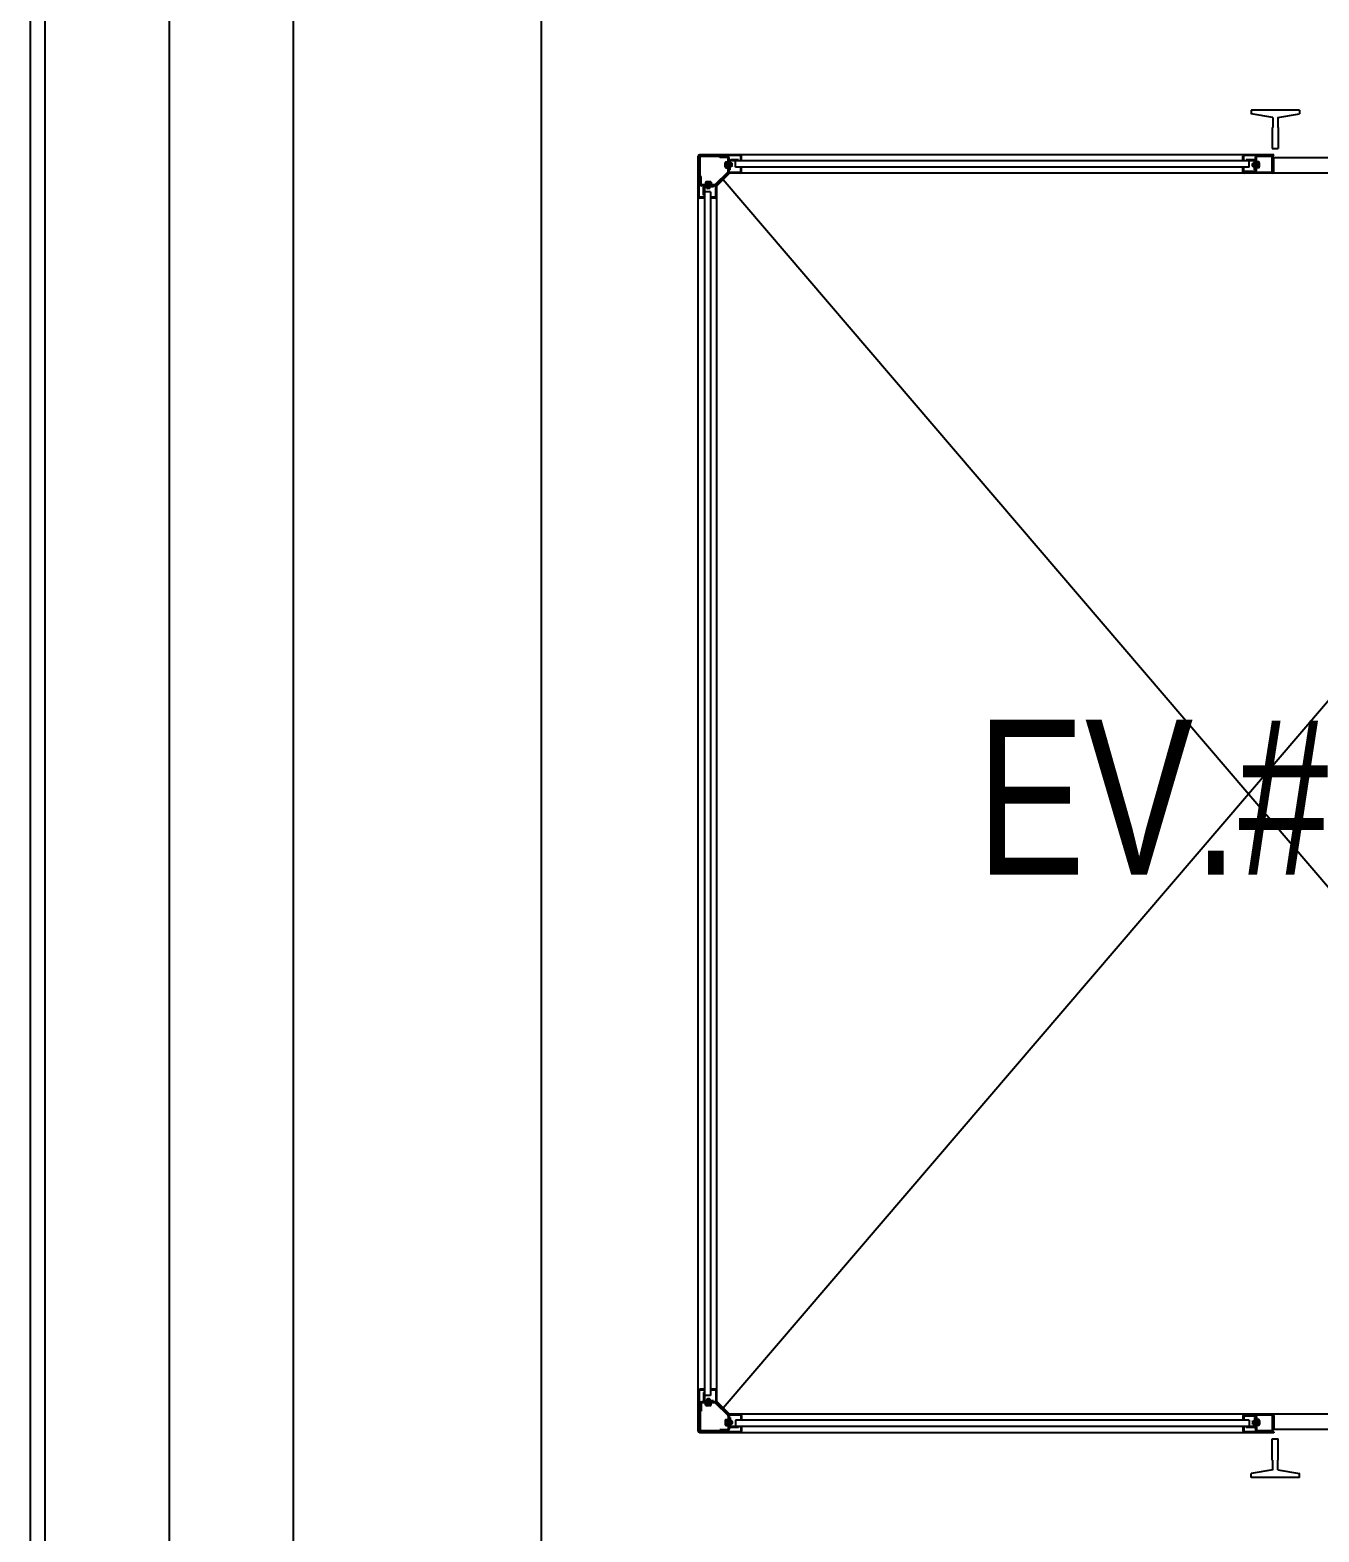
# Model space of a CAD drawing. Header units: millimetres. Extents: x 11414 to 120121, y 3637 to 81420.
# Drawn here: x 49743 to 51820, y 38012 to 40433 of the extents above; entities that cross this region are included whole.
import ezdxf
from ezdxf.enums import TextEntityAlignment as Align

# ---------------------------------------------------------------- set-up
doc = ezdxf.new("R2010")
doc.units = ezdxf.units.MM
doc.header["$LTSCALE"] = 100
doc.layers.get('0').update_dxf_attribs({"color": 251})
for name, color, linetype in [('7', 7, 'Continuous'), ('ARC-7$0$A-ELEV-FIXT', 5, 'Continuous'), ('ARC-7$0$ARCH', 9, 'Continuous')]:
    doc.layers.add(name, color=color, linetype=linetype)
doc.styles.add('ARC-7$0$돋움', font='')
doc.styles.add('ARC-7$0$울릉도l', font='')
doc.styles.add('GHD', font='HYWULM.TTF')
doc.styles.get('ARC-7$0$돋움').set_extended_font_data('DotumChe')
doc.styles.get('ARC-7$0$울릉도l').set_extended_font_data('Dotum')

# ---------------------------------------------------------------- blocks, each defined once
blk = doc.blocks.new('ARC-7')
at = {"layer": 'ARC-7$0$A-ELEV-FIXT', "color": 251}
for p, q in [((632726.8, -457481.5), (632726.8, -457487.5)), ((632804.8, -457481.5), (632726.8, -457481.5)), ((632761.8, -457493.5), (632726.8, -457487.5)), ((632761.8, -457493.5), (632761.8, -457509.5)), ((632769.8, -457493.5), (632804.8, -457487.5)), ((632769.8, -457493.5), (632769.8, -457509.5)), ((632804.8, -457481.5), (632804.8, -457487.5)), ((632760.8, -457509.5), (632760.8, -457543.5)), ((632761.8, -457509.5), (632760.8, -457509.5)), ((632770.8, -457509.5), (632769.8, -457509.5)), ((632770.8, -457509.5), (632770.8, -457543.5)), ((632760.8, -457543.5), (632770.8, -457543.5)), ((631835.8, -459611), (631835.8, -457556)), ((631837.3, -457621), (631837.3, -457556)), ((632763.8, -457553.5), (631838.3, -457553.5)), ((631903.3, -457555), (631838.3, -457555)), ((631838.9, -457600.9), (631838.9, -457557.6)), ((631883.2, -457556.6), (631839.9, -457556.6)), ((631870.8, -457558.2), (631870.8, -457556.6)), ((631883.2, -457558.2), (631870.8, -457558.2)), ((631879.3, -457556.6), (631879.3, -457555)), ((631879.4, -457573.3), (631879.4, -457566.4)), ((631880.2, -457565.2), (631882.9, -457565.2)), ((631882.9, -457567.5), (631880.2, -457567.5)), ((631882.9, -457572.2), (631880.2, -457572.2)), ((631880.2, -457574.5), (631882.9, -457574.5)), ((631884.2, -457564.9), (631882.9, -457564.9)), ((631882.9, -457574.9), (631882.9, -457564.9)), ((631884.2, -457569.9), (631882.9, -457568.6)), ((631884.2, -457571.1), (631882.9, -457569.9)), ((631884.2, -457574.9), (631882.9, -457574.9)), ((631884.2, -457580.3), (631884.2, -457559.2)), ((631885.8, -457580.3), (631885.8, -457559.2)), ((631887.4, -457577.9), (631887.4, -457564.5)), ((631889.7, -457567.4), (631887.4, -457567.4)), ((631890.5, -457568.2), (631887.4, -457568.2)), ((631890.5, -457571.6), (631887.4, -457571.6)), ((631889.7, -457572.4), (631887.4, -457572.4)), ((631900.8, -457561.9), (631888.4, -457561.9)), ((632731.2, -457563.5), (631888.4, -457563.5)), ((631889.7, -457567.4), (631890.5, -457568.2)), ((631889.7, -457572.4), (631889.7, -457567.4)), ((631890.5, -457571.6), (631889.7, -457572.4)), ((631890.5, -457571.6), (631890.5, -457568.2)), ((631895.8, -457573.5), (631895.8, -457563.5)), ((632723.8, -457573.5), (631895.8, -457573.5)), ((631900.8, -457563.5), (631900.8, -457561.9)), ((631904.3, -457563.5), (631904.3, -457556)), ((631904.3, -457581), (631904.3, -457573.5)), ((631905.8, -457563.5), (631905.8, -457556)), ((631905.8, -457581), (631905.8, -457573.5)), ((632713.8, -457563.5), (632713.8, -457556)), ((632713.8, -457581), (632713.8, -457573.5)), ((632715.3, -457563.5), (632715.3, -457556)), ((632715.3, -457581), (632715.3, -457573.5)), ((632763.8, -457555), (632716.3, -457555)), ((632731.2, -457561.9), (632718.8, -457561.9)), ((632718.8, -457563.5), (632718.8, -457561.9)), ((632723.8, -457573.5), (632723.8, -457563.5)), ((632729.9, -457567.4), (632729.1, -457568.2)), ((632729.1, -457571.6), (632729.1, -457568.2)), ((632729.1, -457568.2), (632732.2, -457568.2)), ((632729.1, -457571.6), (632732.2, -457571.6)), ((632729.1, -457571.6), (632729.9, -457572.4)), ((632729.9, -457572.4), (632729.9, -457567.4)), ((632729.9, -457567.4), (632732.2, -457567.4)), ((632729.9, -457572.4), (632732.2, -457572.4)), ((632732.2, -457577.9), (632732.2, -457564.5)), ((632732.2, -457577.9), (632732.2, -457564.5)), ((632733.8, -457579.4), (632733.8, -457557.6)), ((632735.4, -457579.4), (632735.4, -457557.6)), ((632735.4, -457564.9), (632736.7, -457564.9)), ((632735.4, -457569.9), (632736.7, -457568.6)), ((632735.4, -457571.1), (632736.7, -457569.9)), ((632735.4, -457574.9), (632736.7, -457574.9)), ((632759.7, -457556.6), (632736.4, -457556.6)), ((632736.7, -457574.9), (632736.7, -457564.9)), ((632739.4, -457565.2), (632736.7, -457565.2)), ((632736.7, -457567.5), (632739.4, -457567.5)), ((632736.7, -457572.2), (632739.4, -457572.2)), ((632739.4, -457574.5), (632736.7, -457574.5)), ((632740.2, -457573.3), (632740.2, -457566.4)), ((632760.7, -457580), (632760.7, -457557.6)), ((632762.3, -457581), (632762.3, -457557.6)), ((632763.8, -457558.5), (632762.3, -457558.5)), ((632763.8, -457555), (632763.8, -457553.5)), ((633717.8, -457558.5), (632763.8, -457558.5)), ((632763.8, -457581), (632763.8, -457558.5)), ((631838.9, -457597), (631837.3, -457597)), ((631840.5, -457588.5), (631838.9, -457588.5)), ((631840.5, -457600.9), (631840.5, -457588.5)), ((631847.5, -457597.9), (631847.5, -457600.6)), ((631855.6, -457597.1), (631848.7, -457597.1)), ((631849.9, -457600.6), (631849.9, -457597.9)), ((631854.5, -457600.6), (631854.5, -457597.9)), ((631856.8, -457597.9), (631856.8, -457600.6)), ((631863.3, -457601.6), (631883.9, -457581)), ((631864.4, -457602.7), (631885, -457582.1)), ((631866.1, -457603.2), (631885.5, -457583.7)), ((631875.8, -459573.5), (633577.8, -457583.5)), ((631875.8, -457593.5), (633577.8, -459583.5)), ((631887.4, -457577.9), (631885.8, -457577.9)), ((631903.3, -457582), (631886.2, -457582)), ((632761.3, -457583.5), (631886.2, -457583.5)), ((632761.3, -457582), (632716.3, -457582)), ((632732.8, -457580.4), (632716.8, -457580.4)), ((632716.8, -457582), (632716.8, -457580.4)), ((632732.2, -457577.9), (632733.8, -457577.9)), ((632762.3, -457580), (632760.7, -457580)), ((633577.8, -457583.5), (632761.3, -457583.5)), ((631845.8, -457622), (631838.3, -457622)), ((631862.6, -457601.9), (631841.5, -457601.9)), ((631862.6, -457603.5), (631841.5, -457603.5)), ((631844.2, -457618.5), (631844.2, -457606.1)), ((631845.8, -457618.5), (631844.2, -457618.5)), ((631845.8, -457606.1), (631845.8, -459560.8)), ((631855.8, -457613.5), (631845.8, -457613.5)), ((631860.2, -457605.1), (631846.8, -457605.1)), ((631847.2, -457601.9), (631847.2, -457600.6)), ((631857.2, -457600.6), (631847.2, -457600.6)), ((631849.7, -457607.4), (631849.7, -457605.1)), ((631849.7, -457607.4), (631850.5, -457608.2)), ((631854.7, -457607.4), (631849.7, -457607.4)), ((631850.5, -457608.2), (631850.5, -457605.1)), ((631853.9, -457608.2), (631850.5, -457608.2)), ((631852.2, -457601.9), (631851, -457600.6)), ((631853.4, -457601.9), (631852.2, -457600.6)), ((631853.9, -457608.2), (631853.9, -457605.1)), ((631853.9, -457608.2), (631854.7, -457607.4)), ((631854.7, -457607.4), (631854.7, -457605.1)), ((631855.8, -457613.5), (631855.8, -459553.4)), ((631863.3, -457622), (631855.8, -457622)), ((631857.2, -457601.9), (631857.2, -457600.6)), ((631860.2, -457605.1), (631860.2, -457603.5)), ((631864.3, -457621), (631864.3, -457603.9)), ((631865.8, -459563), (631865.8, -457603.9)), ((631845.8, -457623.5), (631838.3, -457623.5)), ((631863.3, -457623.5), (631855.8, -457623.5)), ((631837.3, -459546), (631837.3, -459611)), ((631845.8, -459543.5), (631838.3, -459543.5)), ((631845.8, -459545), (631838.3, -459545)), ((631844.2, -459548.5), (631844.2, -459560.9)), ((631845.8, -459548.5), (631844.2, -459548.5)), ((631855.8, -459553.5), (631845.8, -459553.5)), ((631849.7, -459559.6), (631850.5, -459558.8)), ((631849.7, -459559.6), (631849.7, -459561.9)), ((631854.7, -459559.6), (631849.7, -459559.6)), ((631850.5, -459558.8), (631850.5, -459561.9)), ((631853.9, -459558.8), (631850.5, -459558.8)), ((631853.9, -459558.8), (631854.7, -459559.6)), ((631853.9, -459558.8), (631853.9, -459561.9)), ((631854.7, -459559.6), (631854.7, -459561.9)), ((631863.3, -459543.5), (631855.8, -459543.5)), ((631863.3, -459545), (631855.8, -459545)), ((631864.3, -459546), (631864.3, -459563)), ((631838.9, -459570), (631837.3, -459570)), ((631838.9, -459566.1), (631838.9, -459609.4)), ((631840.5, -459578.5), (631838.9, -459578.5)), ((631840.5, -459566.1), (631840.5, -459578.5)), ((631862.6, -459563.5), (631841.5, -459563.5)), ((631862.6, -459565.1), (631841.5, -459565.1)), ((631860.2, -459561.9), (631846.8, -459561.9)), ((631847.2, -459565.1), (631847.2, -459566.4)), ((631857.2, -459566.4), (631847.2, -459566.4)), ((631847.5, -459569.1), (631847.5, -459566.4)), ((631855.6, -459569.9), (631848.7, -459569.9)), ((631849.9, -459566.4), (631849.9, -459569.1)), ((631852.2, -459565.1), (631851, -459566.4)), ((631853.4, -459565.1), (631852.2, -459566.4)), ((631854.5, -459566.4), (631854.5, -459569.1)), ((631856.8, -459569.1), (631856.8, -459566.4)), ((631857.2, -459565.1), (631857.2, -459566.4)), ((631860.2, -459561.9), (631860.2, -459563.5)), ((631863.3, -459565.3), (631883.9, -459585.9)), ((631864.4, -459564.2), (631885, -459584.8)), ((631866.1, -459563.7), (631885.5, -459583.2)), ((633577.8, -459583.5), (631886.2, -459583.5)), ((632761.3, -459583.5), (631886.2, -459583.5)), ((631879.4, -459593.6), (631879.4, -459600.5)), ((631880.2, -459592.4), (631882.9, -459592.4)), ((631882.9, -459594.7), (631880.2, -459594.7)), ((631882.9, -459599.4), (631880.2, -459599.4)), ((631880.2, -459601.7), (631882.9, -459601.7)), ((631884.2, -459592.1), (631882.9, -459592.1)), ((631882.9, -459592.1), (631882.9, -459602.1)), ((631884.2, -459595.8), (631882.9, -459597.1)), ((631884.2, -459597.1), (631882.9, -459598.3)), ((631884.2, -459602.1), (631882.9, -459602.1)), ((631884.2, -459586.7), (631884.2, -459607.8)), ((631885.8, -459586.7), (631885.8, -459607.8)), ((631887.4, -459589.1), (631885.8, -459589.1)), ((631903.3, -459585), (631886.2, -459585)), ((631887.4, -459589.1), (631887.4, -459602.5)), ((631889.7, -459594.6), (631887.4, -459594.6)), ((631890.5, -459595.4), (631887.4, -459595.4)), ((631890.5, -459598.8), (631887.4, -459598.8)), ((631889.7, -459599.6), (631887.4, -459599.6)), ((632731.2, -459603.5), (631888.4, -459603.5)), ((631900.8, -459605.1), (631888.4, -459605.1)), ((631890.5, -459595.4), (631889.7, -459594.6)), ((631889.7, -459594.6), (631889.7, -459599.6)), ((631889.7, -459599.6), (631890.5, -459598.8)), ((631890.5, -459595.4), (631890.5, -459598.8)), ((632723.8, -459593.5), (631895.8, -459593.5)), ((631895.8, -459593.5), (631895.8, -459603.5)), ((631900.8, -459603.5), (631900.8, -459605.1)), ((631904.3, -459586), (631904.3, -459593.5)), ((631904.3, -459603.5), (631904.3, -459611)), ((631905.8, -459586), (631905.8, -459593.5)), ((631905.8, -459603.5), (631905.8, -459611)), ((632713.8, -459586), (632713.8, -459593.5)), ((632713.8, -459603.5), (632713.8, -459611)), ((632715.3, -459586), (632715.3, -459593.5)), ((632715.3, -459603.5), (632715.3, -459611)), ((632761.3, -459585), (632716.3, -459585)), ((632716.8, -459585), (632716.8, -459586.6)), ((632732.8, -459586.6), (632716.8, -459586.6)), ((632718.8, -459603.5), (632718.8, -459605.1)), ((632731.2, -459605.1), (632718.8, -459605.1)), ((632723.8, -459593.5), (632723.8, -459603.5)), ((632729.1, -459595.4), (632729.9, -459594.6)), ((632729.1, -459595.4), (632732.2, -459595.4)), ((632729.1, -459595.4), (632729.1, -459598.8)), ((632729.9, -459599.6), (632729.1, -459598.8)), ((632729.1, -459598.8), (632732.2, -459598.8)), ((632729.9, -459594.6), (632732.2, -459594.6)), ((632729.9, -459594.6), (632729.9, -459599.6)), ((632729.9, -459599.6), (632732.2, -459599.6)), ((632732.2, -459589.1), (632733.8, -459589.1)), ((632732.2, -459589.1), (632732.2, -459602.5)), ((632732.2, -459589.1), (632732.2, -459602.5)), ((632733.8, -459587.6), (632733.8, -459609.4)), ((632735.4, -459587.6), (632735.4, -459609.4)), ((632735.4, -459592.1), (632736.7, -459592.1)), ((632735.4, -459595.8), (632736.7, -459597.1)), ((632735.4, -459597.1), (632736.7, -459598.3)), ((632735.4, -459602.1), (632736.7, -459602.1)), ((632736.7, -459592.1), (632736.7, -459602.1)), ((632739.4, -459592.4), (632736.7, -459592.4)), ((632736.7, -459594.7), (632739.4, -459594.7)), ((632736.7, -459599.4), (632739.4, -459599.4)), ((632739.4, -459601.7), (632736.7, -459601.7)), ((632740.2, -459593.6), (632740.2, -459600.5)), ((632760.7, -459587), (632760.7, -459609.4)), ((632762.3, -459587), (632760.7, -459587)), ((632762.3, -459586), (632762.3, -459609.4)), ((632763.8, -459608.5), (632762.3, -459608.5)), ((632763.8, -459586), (632763.8, -459608.5)), ((633717.8, -459608.5), (632763.8, -459608.5)), ((631903.3, -459612), (631838.3, -459612)), ((632763.8, -459613.5), (631838.3, -459613.5)), ((631883.2, -459610.4), (631839.9, -459610.4)), ((631883.2, -459608.8), (631870.8, -459608.8)), ((631870.8, -459608.8), (631870.8, -459610.4)), ((631879.3, -459610.4), (631879.3, -459612)), ((632763.8, -459612), (632716.3, -459612)), ((632759.7, -459610.4), (632736.4, -459610.4)), ((632760.8, -459623.5), (632770.8, -459623.5)), ((632760.8, -459657.5), (632760.8, -459623.5)), ((632763.8, -459612), (632763.8, -459613.5)), ((632770.8, -459657.5), (632770.8, -459623.5)), ((632761.8, -459673.5), (632726.8, -459679.5)), ((632726.8, -459685.5), (632726.8, -459679.5)), ((632761.8, -459657.5), (632760.8, -459657.5)), ((632761.8, -459673.5), (632761.8, -459657.5)), ((632769.8, -459673.5), (632769.8, -459657.5)), ((632770.8, -459657.5), (632769.8, -459657.5)), ((632769.8, -459673.5), (632804.8, -459679.5)), ((632804.8, -459685.5), (632804.8, -459679.5)), ((632804.8, -459685.5), (632726.8, -459685.5))]:
    blk.add_line(p, q, dxfattribs=at)
for centre, radius, start, end in [((631838.3, -457556), 2.5, 90, 180), ((631838.3, -457556), 1, 90, 180), ((631839.9, -457557.6), 2.6, 90, 180), ((631839.9, -457557.6), 1, 90, 180), ((631880.6, -457566.4), 1.23, 110.57, 249.43), ((631883.1, -457569.9), 3.73, 141.7868, 218.2132), ((631880.6, -457573.3), 1.23, 110.57, 249.43), ((631883.2, -457559.2), 2.6, 0, 90), ((631883.2, -457559.2), 1, 0, 90), ((631888.4, -457564.5), 2.6, 90, 180), ((631888.4, -457564.5), 1, 90, 180), ((631903.3, -457556), 2.5, 0, 90), ((631903.3, -457556), 1, 0, 90), ((632716.3, -457556), 2.5, 90, 180), ((632716.3, -457556), 1, 90, 180), ((632731.2, -457564.5), 2.6, 0, 90), ((632731.2, -457564.5), 1, 0, 90), ((632736.4, -457557.6), 2.6, 90, 180), ((632736.4, -457557.6), 1, 90, 180), ((632738.9, -457566.4), 1.23, 290.57, 69.43), ((632736.4, -457569.9), 3.73, 321.7868, 38.2132), ((632738.9, -457573.3), 1.23, 290.57, 69.43), ((632759.7, -457557.6), 2.6, 0, 90), ((632759.7, -457557.6), 1, 0, 90), ((631848.7, -457598.3), 1.23, 20.57, 159.43), ((631852.2, -457600.8), 3.73, 51.7868, 128.2132), ((631855.6, -457598.3), 1.23, 20.57, 159.43), ((631883.2, -457580.3), 1, 315, 0), ((631886.2, -457584.5), 2.5, 90, 135), ((631883.2, -457580.3), 2.6, 315, 0), ((631886.2, -457584.5), 1, 90, 135), ((631903.3, -457581), 2.5, 270, 0), ((631903.3, -457581), 1, 270, 0), ((632716.3, -457581), 2.5, 180, 270), ((632716.3, -457581), 1, 180, 270), ((632732.8, -457579.4), 1, 270, 0), ((632732.8, -457579.4), 2.6, 270, 0), ((632761.3, -457581), 1, 270, 0), ((632761.3, -457581), 2.5, 270, 0), ((631838.3, -457621), 2.5, 180, 270), ((631838.3, -457621), 1, 180, 270), ((631841.5, -457600.9), 2.6, 180, 270), ((631841.5, -457600.9), 1, 180, 270), ((631846.8, -457606.1), 2.6, 90, 180), ((631846.8, -457606.1), 1, 90, 180), ((631862.6, -457600.9), 1, 270, 315), ((631862.6, -457600.9), 2.6, 270, 315), ((631863.3, -457621), 2.5, 270, 0), ((631863.3, -457621), 1, 270, 0), ((631866.8, -457603.9), 2.5, 135, 180), ((631866.8, -457603.9), 1, 135, 180), ((631838.3, -459546), 2.5, 90, 180), ((631838.3, -459546), 1, 90, 180), ((631863.3, -459546), 2.5, 0, 90), ((631863.3, -459546), 1, 0, 90), ((631841.5, -459566.1), 2.6, 90, 180), ((631841.5, -459566.1), 1, 90, 180), ((631846.8, -459560.9), 2.6, 180, 270), ((631846.8, -459560.9), 1, 180, 270), ((631848.7, -459568.6), 1.23, 200.57, 339.43), ((631852.2, -459566.1), 3.73, 231.7868, 308.2132), ((631855.6, -459568.6), 1.23, 200.57, 339.43), ((631862.6, -459566.1), 2.6, 45, 90), ((631862.6, -459566.1), 1, 45, 90), ((631866.8, -459563), 2.5, 180, 225), ((631866.8, -459563), 1, 180, 225), ((631886.2, -459582.5), 2.5, 225, 270), ((631886.2, -459582.5), 1, 225, 270), ((631903.3, -459586), 2.5, 0, 90), ((632716.3, -459586), 2.5, 90, 180), ((632761.3, -459586), 2.5, 0, 90), ((631880.6, -459593.6), 1.23, 110.57, 249.43), ((631883.1, -459597.1), 3.73, 141.7868, 218.2132), ((631880.6, -459600.5), 1.23, 110.57, 249.43), ((631883.2, -459607.8), 2.6, 270, 0), ((631883.2, -459607.8), 1, 270, 0), ((631883.2, -459586.7), 1, 0, 45), ((631883.2, -459586.7), 2.6, 0, 45), ((631888.4, -459602.5), 2.6, 180, 270), ((631888.4, -459602.5), 1, 180, 270), ((631903.3, -459586), 1, 0, 90), ((632716.3, -459586), 1, 90, 180), ((632731.2, -459602.5), 2.6, 270, 0), ((632731.2, -459602.5), 1, 270, 0), ((632732.8, -459587.6), 2.6, 0, 90), ((632732.8, -459587.6), 1, 0, 90), ((632738.9, -459593.6), 1.23, 290.57, 69.43), ((632736.4, -459597.1), 3.73, 321.7868, 38.2132), ((632738.9, -459600.5), 1.23, 290.57, 69.43), ((632761.3, -459586), 1, 0, 90), ((631838.3, -459611), 2.5, 180, 270), ((631839.9, -459609.4), 2.6, 180, 270), ((631838.3, -459611), 1, 180, 270), ((631839.9, -459609.4), 1, 180, 270), ((631903.3, -459611), 1, 270, 0), ((631903.3, -459611), 2.5, 270, 0), ((632716.3, -459611), 2.5, 180, 270), ((632716.3, -459611), 1, 180, 270), ((632736.4, -459609.4), 2.6, 180, 270), ((632736.4, -459609.4), 1, 180, 270), ((632759.7, -459609.4), 2.6, 270, 0), ((632759.7, -459609.4), 1, 270, 0)]:
    blk.add_arc(centre, radius, start, end, dxfattribs=at)
at = {"layer": 'ARC-7$0$ARCH', "color": 251}
for p, q in [((631182.8, -450658.5), (631182.8, -460108.5)), ((631582.8, -450658.5), (631582.8, -460108.5)), ((630758.8, -451458.5), (630758.8, -463801)), ((630782.8, -451458.5), (630782.8, -463783.2)), ((630982.8, -451458.5), (630982.8, -463634.9))]:
    blk.add_line(p, q, dxfattribs=at)
at = {"color": 251, "style": 'ARC-7$0$돋움'}
for tag, p in [('X2', (601933.6, -417318.4)), ('X3', (611533.6, -417318.4)), ('X4', (621433.6, -417318.4)), ('X6', (641231.6, -417318.4)), ('X7', (651133.6, -417318.5)), ('X8', (661033.6, -417318.4)), ('X9', (667633.6, -417318.4)), ('X10', (676133.6, -417318.5)), ('X11', (683633.6, -417318.5)), ('X5', (631333.6, -417375.7))]:
    blk.add_attdef(tag, text='', height=750, dxfattribs=at).set_placement(p, align=Align.MIDDLE_CENTER)
at = {"layer": 'ARC-7$0$ARCH', "color": 251}
for tag, height, style, p in [('Y11', 450, 'ARC-7$0$울릉도l', (593382.5, -427808.5)), ('Y10', 450, 'ARC-7$0$울릉도l', (593382.5, -435308.5)), ('Y9', 450, 'ARC-7$0$울릉도l', (593382.5, -443808.5)), ('Y8', 450, 'ARC-7$0$울릉도l', (593382.5, -450408.5)), ('Y7', 450, 'ARC-7$0$울릉도l', (593382.5, -460308.5)), ('Y6', 750, 'ARC-7$0$돋움', (593382.5, -470208.5))]:
    blk.add_attdef(tag, text='', height=height, rotation=90, dxfattribs=dict(at, style=style)).set_placement(p, align=Align.MIDDLE_CENTER)

msp = doc.modelspace()

# ---------------------------------------------------------------- block references
at = {"color": 21, "linetype": 'Continuous'}
msp.add_blockref('ARC-7', (-581016.2, 497785.5, 0), dxfattribs=at)

# ---------------------------------------------------------------- texts
at = {"layer": '7', "style": 'GHD', "width": 0.8}
msp.add_text('EV.#3', height=250, dxfattribs=at).set_placement((51624.8, 39196.3, 0), align=Align.MIDDLE_CENTER)

doc.saveas('drawing.dxf')
